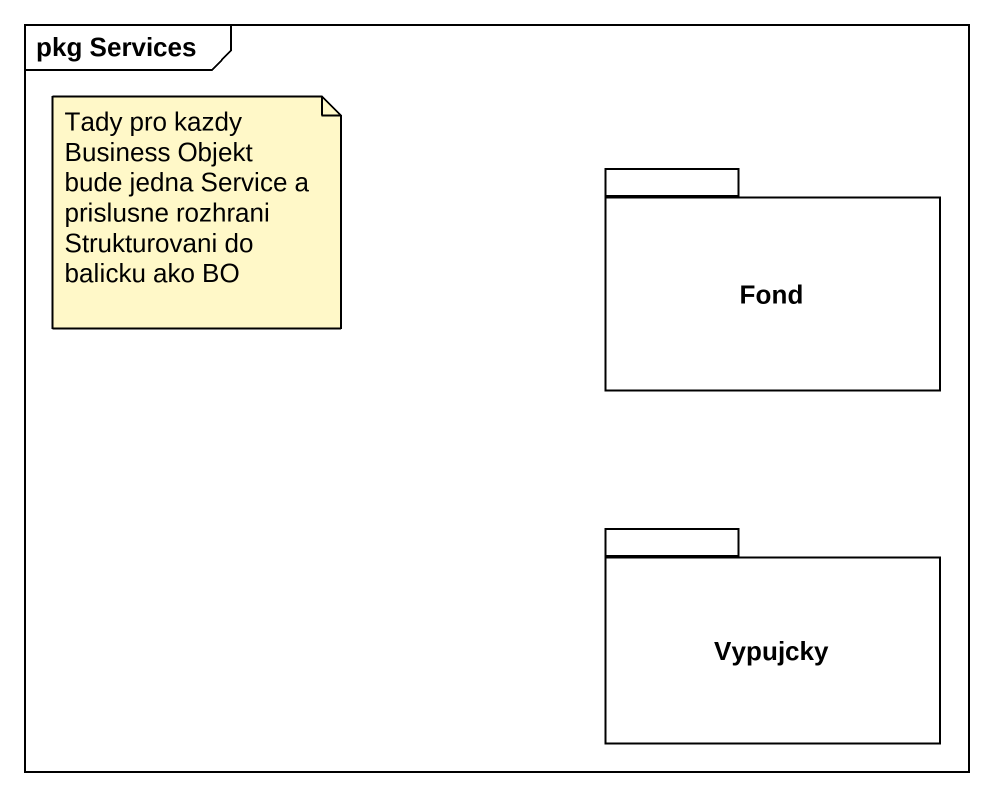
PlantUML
@startuml
mainframe pkg Services
package Fond {
}
package Vypujcky {
}
note as N1
  Tady pro kazdy Business Objekt bude jedna Service a prislusne rozhrani
  Strukturovani do balicku ako BO
end note
@enduml
